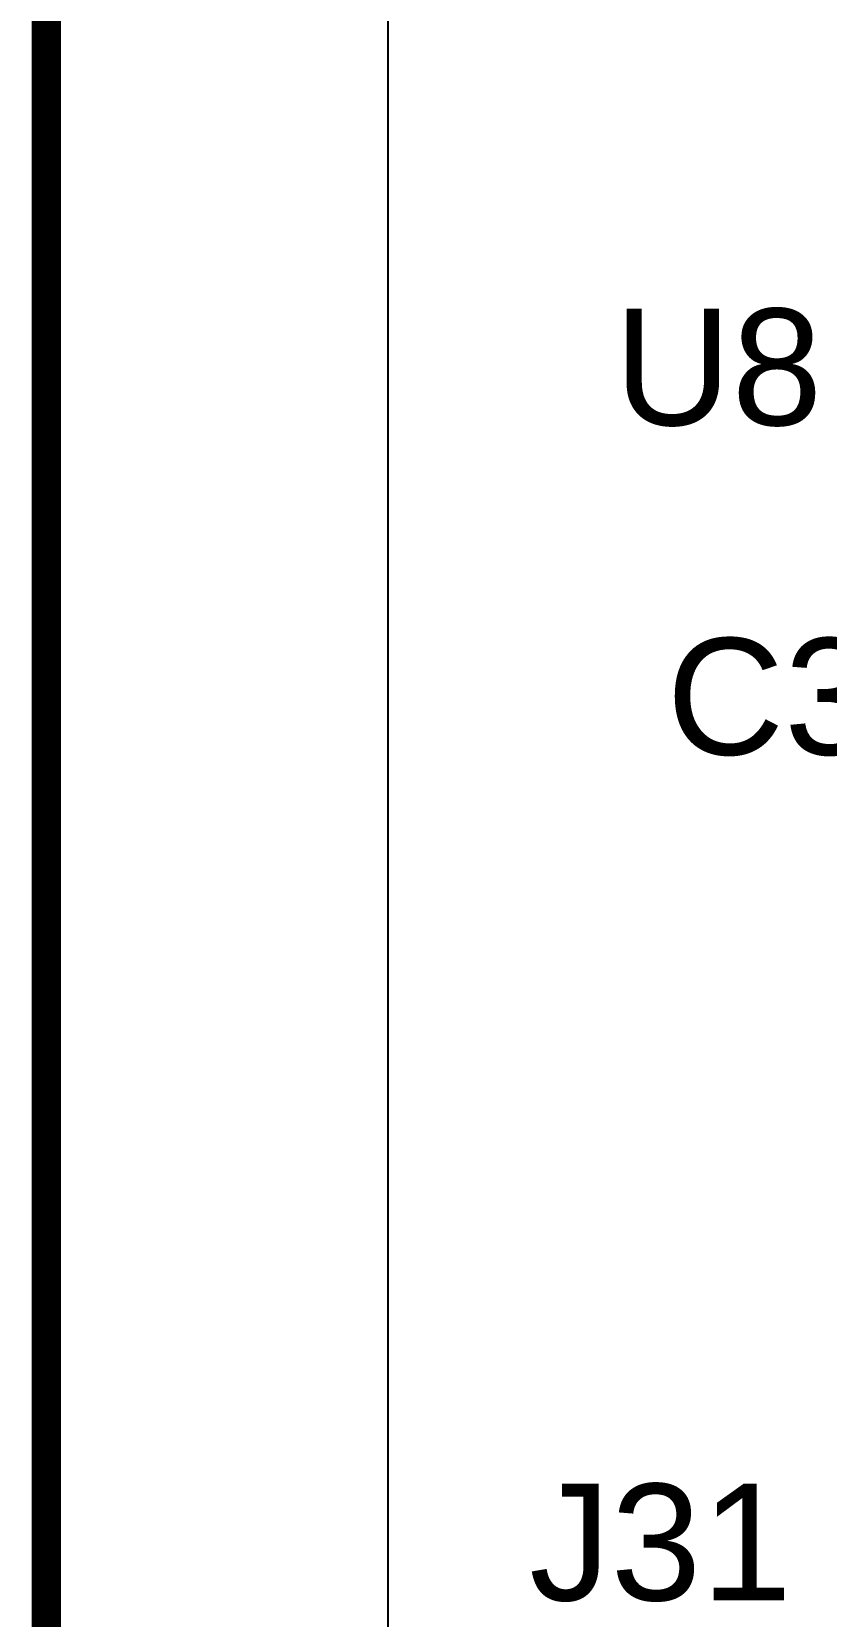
# Model space of a CAD drawing. Header units: millimetres. Extents: x -0.13 to 3.86, y -0.01 to 4.3.
# Drawn here: x -0.112 to 0.16, y 1.056 to 1.599 of the extents above; entities that cross this region are included whole.
import ezdxf

# ---------------------------------------------------------------- set-up
doc = ezdxf.new("R2010")
doc.units = ezdxf.units.MM
doc.header["$MEASUREMENT"] = 0
for name, color, linetype in [('BottomLayer', 5, 'Continuous'), ('Mechanical1', 6, 'Continuous'), ('TopLayer', 1, 'Continuous'), ('TopOverlay', 2, 'Continuous')]:
    doc.layers.add(name, color=color, linetype=linetype)
doc.styles.add('Arial', font='arial.ttf', dxfattribs={"height": 0.2})

msp = doc.modelspace()

# ---------------------------------------------------------------- linework, layer by layer
at = {"layer": 'BottomLayer'}
msp.add_line((0.0102, 0.0102), (0.0102, 4.1398), dxfattribs=at)
at = {"layer": 'Mechanical1', "const_width": 0.01}
msp.add_lwpolyline([(-0.107, 0), (-0.107, 1.75309)], dxfattribs=at)
at = {"layer": 'TopLayer'}
msp.add_line((0.0102, 0.0102), (0.0102, 2.24497), dxfattribs=at)

# ---------------------------------------------------------------- texts
at = {"layer": 'TopOverlay', "style": 'Arial'}
for s, p in [('U8', (0.08768, 1.46401)), ('C33', (0.10568, 1.35101)), ('J31', (0.0586, 1.061))]:
    msp.add_text(s, height=0.04, dxfattribs=at).set_placement(p)

doc.saveas('drawing.dxf')
